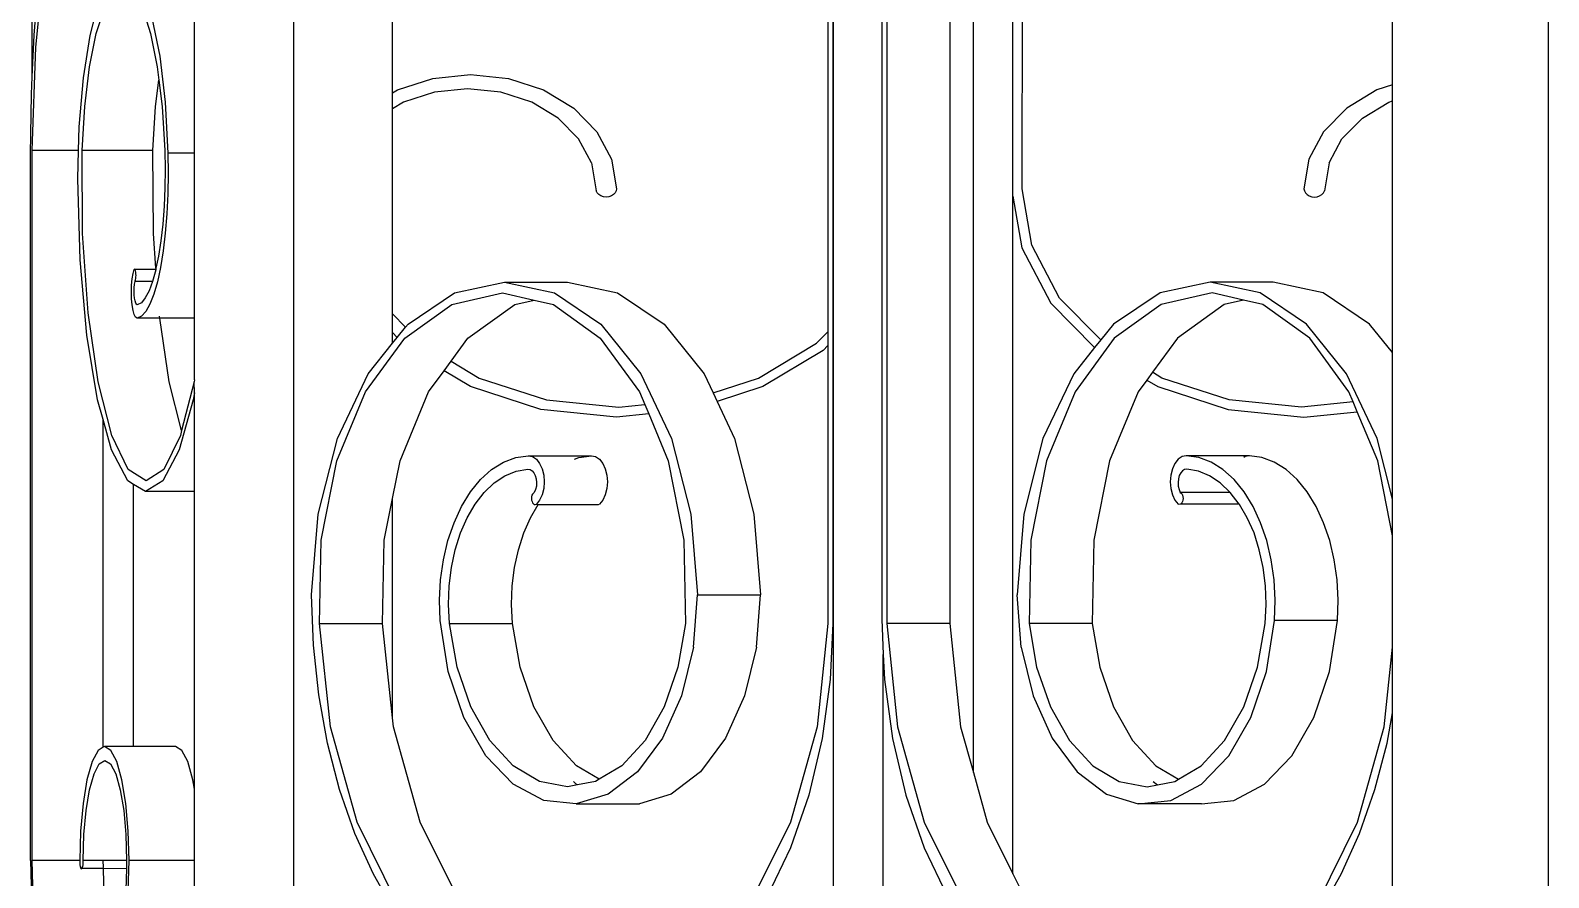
# Model space of a CAD drawing. Header units: millimetres. Extents: x 173236 to 801264, y -94969 to 615039.
# Drawn here: x 498805.3 to 498954, y -1775.9 to -1692.9 of the extents above; entities that cross this region are included whole.
import ezdxf

# ---------------------------------------------------------------- set-up
doc = ezdxf.new("R2010")
doc.units = ezdxf.units.MM
doc.header["$MEASUREMENT"] = 0
doc.layers.add('VOX-A-WALL-PATT', color=233, linetype='Continuous')

# ---------------------------------------------------------------- blocks, each defined once
blk = doc.blocks.new('STAIRCASE')
at = {"layer": 'VOX-A-WALL-PATT'}
for p, q in [((498831.08, -2166.99), (498831.08, -1397.19)), ((498953.96, -2292.21), (498953.96, -1519.04)), ((498805.46, -1697.49), (498805.46, -1633.02)), ((498938.68, -1698.29), (498938.68, -1661.61)), ((498901.5, -1709.17), (498901.5, -1663.44)), ((498840.75, -1699.07), (498840.75, -1669.33)), ((498897.63, -1765.64), (498897.63, -1669.61)), ((498883.38, -1681.46), (498883.38, -1722.46)), ((498883.87, -1681.46), (498883.87, -1750.62)), ((498883.94, -1750.62), (498883.94, -1681.46)), ((498888.65, -1681.46), (498888.65, -1750.62)), ((498889.14, -1681.46), (498889.14, -1751.03)), ((498895.32, -1681.46), (498895.32, -1751.03)), ((498902.4, -1708.47), (498902.44, -1681.46)), ((498805.83, -1694.58), (498806.74, -1685.22)), ((498821.35, -1704.97), (498821.35, -1687.11)), ((498805.65, -1693.41), (498806.11, -1687.87)), ((498811.13, -1693.44), (498811.99, -1690.16)), ((498811.72, -1693.24), (498812.53, -1690.76)), ((498816.25, -1690.76), (498817.05, -1693.24)), ((498817.19, -1691.71), (498817.95, -1695.47)), ((498805.46, -1697.49), (498805.65, -1693.41)), ((498810.48, -1697.6), (498811.13, -1693.44)), ((498811.07, -1696.51), (498811.72, -1693.24)), ((498817.05, -1693.24), (498817.7, -1696.51)), ((498805.45, -1704.7), (498805.83, -1694.58)), ((498817.95, -1695.47), (498818.48, -1699.98)), ((498805.38, -1699.2), (498805.46, -1697.49)), ((498810.07, -1702.38), (498810.48, -1697.6)), ((498810.6, -1700.41), (498811.07, -1696.51)), ((498817.55, -1700.41), (498817.86, -1697.82)), ((498817.7, -1696.51), (498817.86, -1697.82)), ((498817.86, -1697.82), (498818.18, -1700.41)), ((498841.23, -1698.78), (498844.68, -1697.66)), ((498844.68, -1697.66), (498848.38, -1697.28)), ((498848.38, -1697.28), (498852.09, -1697.66)), ((498852.09, -1697.66), (498855.54, -1698.78)), ((498805.28, -1705.11), (498805.38, -1699.2)), ((498840.75, -1699.07), (498841.23, -1698.78)), ((498840.75, -1700.62), (498840.75, -1699.07)), ((498844.86, -1698.99), (498841.83, -1699.97)), ((498848.1, -1698.66), (498844.86, -1698.99)), ((498851.35, -1698.99), (498848.1, -1698.66)), ((498854.38, -1699.97), (498851.35, -1698.99)), ((498855.54, -1698.78), (498858.5, -1700.56)), ((498937.15, -1698.78), (498934.19, -1700.56)), ((498938.68, -1698.29), (498937.15, -1698.78)), ((498938.68, -1699.85), (498938.68, -1698.29)), ((498810.34, -1704.7), (498810.6, -1700.41)), ((498817.29, -1704.7), (498817.55, -1700.41)), ((498818.18, -1700.41), (498818.44, -1704.7)), ((498818.48, -1699.98), (498818.76, -1704.97)), ((498841.83, -1699.97), (498840.75, -1700.62)), ((498840.75, -1720.72), (498840.75, -1700.62)), ((498856.97, -1701.53), (498854.38, -1699.97)), ((498858.5, -1700.56), (498860.77, -1702.87)), ((498934.19, -1700.56), (498931.92, -1702.87)), ((498935.72, -1701.53), (498938.32, -1699.97)), ((498938.32, -1699.97), (498938.68, -1699.85)), ((498938.68, -1724.51), (498938.68, -1699.85)), ((498858.97, -1703.56), (498856.97, -1701.53)), ((498933.72, -1703.56), (498935.72, -1701.53)), ((498810.01, -1704.7), (498810.07, -1702.38)), ((498860.22, -1705.93), (498858.97, -1703.56)), ((498860.77, -1702.87), (498862.2, -1705.57)), ((498931.92, -1702.87), (498930.49, -1705.57)), ((498932.47, -1705.93), (498933.72, -1703.56)), ((498805.28, -1774.27), (498805.28, -1705.11)), ((498810.01, -1704.7), (498805.45, -1704.7)), ((498805.45, -1774.27), (498805.45, -1704.7)), ((498809.93, -1707.49), (498810.01, -1704.7)), ((498817.29, -1704.7), (498810.34, -1704.7)), ((498810.39, -1712.85), (498810.34, -1704.7)), ((498817.35, -1712.85), (498817.29, -1704.7)), ((498818.44, -1704.7), (498818.47, -1706.54)), ((498821.35, -1704.97), (498818.76, -1704.97)), ((498818.76, -1704.97), (498818.78, -1706.97)), ((498821.35, -1721.12), (498821.35, -1704.97)), ((498818.47, -1706.54), (498818.45, -1708.37)), ((498860.22, -1705.93), (498860.68, -1708.67)), ((498862.2, -1705.57), (498862.69, -1708.47)), ((498930.49, -1705.57), (498930, -1708.47)), ((498932.47, -1705.93), (498932.01, -1708.67)), ((498810.16, -1715.42), (498809.93, -1707.49)), ((498818.78, -1706.97), (498818.74, -1708.97)), ((498818.45, -1708.37), (498818.37, -1710.18)), ((498818.74, -1708.97), (498818.65, -1710.92)), ((498860.79, -1708.87), (498860.68, -1708.67)), ((498860.95, -1709.03), (498860.79, -1708.87)), ((498861.16, -1709.16), (498860.95, -1709.03)), ((498861.41, -1709.24), (498861.16, -1709.16)), ((498861.67, -1709.27), (498861.41, -1709.24)), ((498861.93, -1709.24), (498861.67, -1709.27)), ((498862.18, -1709.16), (498861.93, -1709.24)), ((498862.39, -1709.03), (498862.18, -1709.16)), ((498862.55, -1708.87), (498862.39, -1709.03)), ((498862.66, -1708.67), (498862.55, -1708.87)), ((498862.69, -1708.47), (498862.66, -1708.67)), ((498901.5, -1775.57), (498901.5, -1709.17)), ((498901.5, -1709.17), (498902.36, -1714.26)), ((498903.34, -1714), (498902.4, -1708.47)), ((498930, -1708.47), (498930.04, -1708.67)), ((498930.04, -1708.67), (498930.14, -1708.87)), ((498930.14, -1708.87), (498930.3, -1709.03)), ((498930.3, -1709.03), (498930.51, -1709.16)), ((498930.51, -1709.16), (498930.76, -1709.24)), ((498930.76, -1709.24), (498931.02, -1709.27)), ((498931.02, -1709.27), (498931.29, -1709.24)), ((498931.29, -1709.24), (498931.53, -1709.16)), ((498931.53, -1709.16), (498931.74, -1709.03)), ((498931.74, -1709.03), (498931.91, -1708.87)), ((498931.91, -1708.87), (498932.01, -1708.67)), ((498818.37, -1710.18), (498818.24, -1711.92)), ((498818.65, -1710.92), (498818.49, -1712.8)), ((498818.24, -1711.92), (498818.06, -1713.55)), ((498810.94, -1720.61), (498810.39, -1712.85)), ((498817.58, -1716.25), (498817.35, -1712.85)), ((498818.06, -1713.55), (498817.83, -1715.05)), ((498818.49, -1712.8), (498818.28, -1714.55)), ((498902.36, -1714.26), (498905.22, -1719.65)), ((498906.07, -1719.17), (498903.34, -1714)), ((498810.82, -1722.81), (498810.16, -1715.42)), ((498817.83, -1715.05), (498817.58, -1716.25)), ((498818.28, -1714.55), (498818.02, -1716.16)), ((498815.26, -1717.29), (498815.35, -1716.77)), ((498815.35, -1716.77), (498815.46, -1716.36)), ((498815.49, -1716.34), (498815.46, -1716.36)), ((498815.53, -1716.36), (498815.49, -1716.34)), ((498817.57, -1716.34), (498815.53, -1716.36)), ((498817.56, -1716.36), (498815.53, -1716.36)), ((498815.56, -1716.42), (498815.53, -1716.36)), ((498815.59, -1716.51), (498815.56, -1716.42)), ((498815.61, -1716.64), (498815.59, -1716.51)), ((498815.62, -1716.78), (498815.61, -1716.64)), ((498815.61, -1717.24), (498815.62, -1717.1)), ((498815.63, -1716.94), (498815.62, -1716.78)), ((498815.62, -1717.1), (498815.63, -1716.94)), ((498817.56, -1716.39), (498817.24, -1717.53)), ((498817.57, -1716.34), (498817.56, -1716.36)), ((498817.56, -1716.36), (498817.56, -1716.39)), ((498817.58, -1716.25), (498817.57, -1716.34)), ((498818.02, -1716.16), (498817.72, -1717.58)), ((498815.18, -1718.57), (498815.2, -1717.91)), ((498815.2, -1719.23), (498815.18, -1718.57)), ((498815.2, -1717.91), (498815.26, -1717.29)), ((498815.45, -1718.5), (498815.46, -1718.15)), ((498815.46, -1718.85), (498815.45, -1718.5)), ((498815.46, -1718.15), (498815.48, -1717.82)), ((498815.48, -1717.82), (498815.53, -1717.53)), ((498815.53, -1717.53), (498815.56, -1717.47)), ((498817.24, -1717.53), (498815.53, -1717.53)), ((498815.56, -1717.47), (498815.59, -1717.37)), ((498815.59, -1717.37), (498815.61, -1717.24)), ((498816.9, -1718.46), (498816.53, -1719.16)), ((498817.24, -1717.53), (498816.9, -1718.46)), ((498817.72, -1717.58), (498817.37, -1718.79)), ((498842.27, -1721.71), (498846.82, -1718.65)), ((498846.54, -1719.79), (498851.52, -1718.65)), ((498846.82, -1718.65), (498851.71, -1717.61)), ((498851.52, -1718.65), (498854.61, -1719.36)), ((498851.71, -1717.61), (498857.89, -1717.61)), ((498851.71, -1717.61), (498856.6, -1718.65)), ((498856.6, -1718.65), (498861.16, -1721.71)), ((498857.89, -1717.61), (498862.78, -1718.65)), ((498862.78, -1718.65), (498867.34, -1721.71)), ((498915.92, -1718.65), (498911.36, -1721.71)), ((498920.81, -1717.61), (498915.92, -1718.65)), ((498921, -1718.65), (498916.02, -1719.79)), ((498925.7, -1718.65), (498920.81, -1717.61)), ((498926.98, -1717.61), (498920.81, -1717.61)), ((498924.09, -1719.36), (498921, -1718.65)), ((498930.25, -1721.71), (498925.7, -1718.65)), ((498931.87, -1718.65), (498926.98, -1717.61)), ((498936.43, -1721.71), (498931.87, -1718.65)), ((498815.26, -1719.84), (498815.2, -1719.23)), ((498815.35, -1720.37), (498815.26, -1719.84)), ((498815.49, -1719.17), (498815.46, -1718.85)), ((498815.54, -1719.45), (498815.49, -1719.17)), ((498815.6, -1719.66), (498815.54, -1719.45)), ((498815.68, -1719.78), (498815.6, -1719.66)), ((498815.75, -1719.82), (498815.68, -1719.78)), ((498816.15, -1719.62), (498815.75, -1719.82)), ((498816.53, -1719.16), (498816.15, -1719.62)), ((498816.99, -1719.76), (498816.59, -1720.48)), ((498817.37, -1718.79), (498816.99, -1719.76)), ((498841.95, -1723.11), (498846.54, -1719.79)), ((498848.13, -1723.11), (498852.72, -1719.79)), ((498852.72, -1719.79), (498854.61, -1719.36)), ((498854.61, -1719.36), (498856.5, -1719.79)), ((498856.5, -1719.79), (498861.09, -1723.11)), ((498905.22, -1719.65), (498909.5, -1724.02)), ((498910.1, -1723.27), (498906.07, -1719.17)), ((498916.02, -1719.79), (498911.43, -1723.11)), ((498922.2, -1719.79), (498917.61, -1723.11)), ((498924.09, -1719.36), (498922.2, -1719.79)), ((498925.98, -1719.79), (498924.09, -1719.36)), ((498930.57, -1723.11), (498925.98, -1719.79)), ((498811.92, -1727.38), (498810.94, -1720.61)), ((498815.46, -1720.78), (498815.35, -1720.37)), ((498815.59, -1721.03), (498815.46, -1720.78)), ((498815.73, -1721.12), (498815.59, -1721.03)), ((498816.17, -1720.94), (498815.73, -1721.12)), ((498817.96, -1721.12), (498815.73, -1721.12)), ((498816.59, -1720.48), (498816.17, -1720.94)), ((498817.96, -1721.12), (498817.93, -1720.94)), ((498818.87, -1727.38), (498817.96, -1721.12)), ((498821.35, -1721.12), (498817.96, -1721.12)), ((498821.35, -1727.18), (498821.35, -1721.12)), ((498840.75, -1720.72), (498842.02, -1722.02)), ((498840.75, -1722.55), (498840.75, -1720.72)), ((498811.87, -1729.15), (498810.82, -1722.81)), ((498838.11, -1728.36), (498841.95, -1723.11)), ((498841.21, -1723.02), (498840.75, -1722.55)), ((498840.75, -1723.6), (498840.75, -1722.55)), ((498840.75, -1723.6), (498841.21, -1723.02)), ((498841.21, -1723.02), (498842.02, -1722.02)), ((498842.02, -1722.02), (498842.27, -1721.71)), ((498846.49, -1725.35), (498848.13, -1723.11)), ((498861.09, -1723.11), (498864.94, -1728.36)), ((498861.16, -1721.71), (498865.07, -1726.58)), ((498867.34, -1721.71), (498871.25, -1726.58)), ((498882.27, -1723.6), (498883.38, -1722.46)), ((498883.38, -1722.46), (498883.38, -1723.82)), ((498911.43, -1723.11), (498907.58, -1728.36)), ((498911.36, -1721.71), (498910.1, -1723.27)), ((498917.61, -1723.11), (498915.17, -1726.44)), ((498934.16, -1726.58), (498930.25, -1721.71)), ((498934.41, -1728.36), (498930.57, -1723.11)), ((498938.68, -1724.51), (498936.43, -1721.71)), ((498838.36, -1726.58), (498840.75, -1723.6)), ((498876.6, -1727), (498882.27, -1723.6)), ((498882.93, -1724.29), (498877, -1727.84)), ((498883.38, -1723.82), (498882.93, -1724.29)), ((498883.38, -1723.82), (498883.38, -1751.03)), ((498909.5, -1724.02), (498907.45, -1726.58)), ((498910.1, -1723.27), (498909.5, -1724.02)), ((498938.68, -1738.85), (498938.68, -1724.51)), ((498845.8, -1726.29), (498846.49, -1725.35)), ((498846.49, -1725.35), (498849.24, -1727)), ((498813.27, -1732.62), (498811.92, -1727.38)), ((498820.09, -1732.14), (498818.87, -1727.38)), ((498821.32, -1727.38), (498820.09, -1732.14)), ((498821.35, -1727.18), (498821.32, -1727.38)), ((498821.35, -1728.45), (498821.32, -1727.38)), ((498835.35, -1732.93), (498838.36, -1726.58)), ((498844.28, -1728.36), (498845.8, -1726.29)), ((498848.38, -1727.84), (498845.8, -1726.29)), ((498849.24, -1727), (498855.84, -1729.13)), ((498865.07, -1726.58), (498868.07, -1732.93)), ((498871.25, -1726.58), (498872.13, -1728.44)), ((498872.13, -1728.44), (498876.6, -1727)), ((498907.45, -1726.58), (498904.44, -1732.93)), ((498914.61, -1727.2), (498913.76, -1728.36)), ((498915.17, -1726.44), (498914.61, -1727.2)), ((498914.61, -1727.2), (498915.69, -1727.84)), ((498916.09, -1727), (498915.17, -1726.44)), ((498922.69, -1729.13), (498916.09, -1727)), ((498937.17, -1732.93), (498934.16, -1726.58)), ((498821.35, -1728.45), (498821.23, -1729.15)), ((498821.35, -1738.13), (498821.35, -1728.45)), ((498835.3, -1735.12), (498838.11, -1728.36)), ((498841.48, -1735.12), (498844.28, -1728.36)), ((498855.28, -1730.08), (498848.38, -1727.84)), ((498864.94, -1728.36), (498865.45, -1729.6)), ((498872.13, -1728.44), (498872.53, -1729.29)), ((498877, -1727.84), (498872.53, -1729.29)), ((498907.58, -1728.36), (498904.78, -1735.12)), ((498913.76, -1728.36), (498910.96, -1735.12)), ((498915.69, -1727.84), (498922.59, -1730.08)), ((498934.82, -1729.34), (498934.41, -1728.36)), ((498812.41, -1731.06), (498811.87, -1729.15)), ((498821.23, -1729.15), (498819.86, -1734.02)), ((498862.69, -1730.84), (498855.28, -1730.08)), ((498855.84, -1729.13), (498862.92, -1729.86)), ((498865.83, -1730.52), (498862.69, -1730.84)), ((498862.92, -1729.86), (498865.45, -1729.6)), ((498865.45, -1729.6), (498865.83, -1730.52)), ((498865.83, -1730.52), (498867.74, -1735.12)), ((498872.53, -1729.29), (498874.25, -1732.93)), ((498922.59, -1730.08), (498930, -1730.84)), ((498929.77, -1729.86), (498922.69, -1729.13)), ((498934.82, -1729.34), (498929.77, -1729.86)), ((498930, -1730.84), (498935.22, -1730.3)), ((498935.22, -1730.3), (498934.82, -1729.34)), ((498937.22, -1735.12), (498935.22, -1730.3)), ((498812.41, -1763.16), (498812.41, -1731.06)), ((498813.24, -1734.02), (498812.41, -1731.06)), ((498814.87, -1735.95), (498813.27, -1732.62)), ((498819.97, -1732.62), (498818.36, -1735.95)), ((498820.09, -1732.14), (498819.97, -1732.62)), ((498833.47, -1740.32), (498835.35, -1732.93)), ((498868.07, -1732.93), (498869.96, -1740.32)), ((498874.25, -1732.93), (498876.14, -1740.32)), ((498904.44, -1732.93), (498902.56, -1740.32)), ((498938.68, -1738.85), (498937.17, -1732.93)), ((498814.84, -1737.08), (498813.24, -1734.02)), ((498819.86, -1734.02), (498818.26, -1737.08)), ((498851.61, -1735.25), (498852.81, -1734.79)), ((498852.81, -1734.79), (498854.04, -1734.62)), ((498854.04, -1734.62), (498860.22, -1734.62)), ((498854.04, -1734.62), (498854.45, -1734.7)), ((498854.45, -1734.7), (498854.83, -1734.96)), ((498854.83, -1734.96), (498855.15, -1735.36)), ((498858.56, -1734.96), (498858.99, -1734.79)), ((498858.99, -1734.79), (498860.22, -1734.62)), ((498860.22, -1734.62), (498860.63, -1734.7)), ((498860.63, -1734.7), (498861.01, -1734.96)), ((498861.01, -1734.96), (498861.33, -1735.36)), ((498917.69, -1734.96), (498917.37, -1735.36)), ((498918.07, -1734.7), (498917.69, -1734.96)), ((498918.48, -1734.62), (498918.07, -1734.7)), ((498924.66, -1734.62), (498918.48, -1734.62)), ((498919.71, -1734.79), (498918.48, -1734.62)), ((498920.91, -1735.25), (498919.71, -1734.79)), ((498924.25, -1734.7), (498924.11, -1734.79)), ((498924.66, -1734.62), (498924.25, -1734.7)), ((498925.89, -1734.79), (498924.66, -1734.62)), ((498927.09, -1735.25), (498925.89, -1734.79)), ((498816.62, -1737.08), (498814.87, -1735.95)), ((498818.36, -1735.95), (498816.62, -1737.08)), ((498833.76, -1742.88), (498835.3, -1735.12)), ((498840.75, -1738.8), (498841.48, -1735.12)), ((498849.37, -1736.95), (498850.45, -1735.97)), ((498850.45, -1735.97), (498851.61, -1735.25)), ((498851.76, -1736.57), (498852.86, -1736.11)), ((498852.86, -1736.11), (498853.99, -1735.92)), ((498853.99, -1735.92), (498854.21, -1735.95)), ((498854.21, -1735.95), (498854.41, -1736.08)), ((498854.41, -1736.08), (498854.59, -1736.28)), ((498854.59, -1736.28), (498854.73, -1736.56)), ((498854.73, -1736.56), (498854.82, -1736.88)), ((498855.15, -1735.36), (498855.4, -1735.89)), ((498855.4, -1735.89), (498855.56, -1736.5)), ((498855.56, -1736.5), (498855.61, -1737.16)), ((498861.33, -1735.36), (498861.58, -1735.89)), ((498861.58, -1735.89), (498861.74, -1736.5)), ((498861.74, -1736.5), (498861.79, -1737.16)), ((498867.74, -1735.12), (498869.28, -1742.88)), ((498904.78, -1735.12), (498903.24, -1742.88)), ((498910.96, -1735.12), (498909.42, -1742.88)), ((498916.96, -1736.5), (498916.91, -1737.16)), ((498917.12, -1735.89), (498916.96, -1736.5)), ((498917.37, -1735.36), (498917.12, -1735.89)), ((498917.79, -1736.56), (498917.7, -1736.88)), ((498917.93, -1736.28), (498917.79, -1736.56)), ((498918.11, -1736.08), (498917.93, -1736.28)), ((498918.31, -1735.95), (498918.11, -1736.08)), ((498918.53, -1735.92), (498918.31, -1735.95)), ((498919.66, -1736.11), (498918.53, -1735.92)), ((498920.76, -1736.57), (498919.66, -1736.11)), ((498922.07, -1735.97), (498920.91, -1735.25)), ((498923.15, -1736.95), (498922.07, -1735.97)), ((498928.25, -1735.97), (498927.09, -1735.25)), ((498929.33, -1736.95), (498928.25, -1735.97)), ((498938.68, -1742.47), (498937.22, -1735.12)), ((498815.39, -1737.42), (498814.84, -1737.08)), ((498815.39, -1763.08), (498815.39, -1737.42)), ((498816.55, -1738.13), (498815.39, -1737.42)), ((498818.26, -1737.08), (498816.55, -1738.13)), ((498848.39, -1738.16), (498849.37, -1736.95)), ((498849.73, -1738.2), (498850.71, -1737.27)), ((498850.71, -1737.27), (498851.76, -1736.57)), ((498854.75, -1737.92), (498854.63, -1738.2)), ((498854.83, -1737.59), (498854.75, -1737.92)), ((498854.82, -1736.88), (498854.85, -1737.23)), ((498854.85, -1737.23), (498854.83, -1737.59)), ((498855.56, -1737.82), (498855.4, -1738.44)), ((498855.61, -1737.16), (498855.56, -1737.82)), ((498861.74, -1737.82), (498861.58, -1738.44)), ((498861.79, -1737.16), (498861.74, -1737.82)), ((498916.91, -1737.16), (498916.96, -1737.82)), ((498916.96, -1737.82), (498917.12, -1738.44)), ((498917.7, -1736.88), (498917.67, -1737.23)), ((498917.67, -1737.23), (498917.69, -1737.59)), ((498917.69, -1737.59), (498917.77, -1737.92)), ((498917.77, -1737.92), (498917.89, -1738.2)), ((498921.81, -1737.27), (498920.76, -1736.57)), ((498922.78, -1738.2), (498921.81, -1737.27)), ((498924.13, -1738.16), (498923.15, -1736.95)), ((498930.31, -1738.16), (498929.33, -1736.95)), ((498821.35, -1738.13), (498816.55, -1738.13)), ((498821.35, -1767.29), (498821.35, -1738.13)), ((498839.94, -1742.88), (498840.75, -1738.8)), ((498840.75, -1760.28), (498840.75, -1738.8)), ((498847.51, -1739.58), (498848.39, -1738.16)), ((498848.07, -1740.68), (498848.85, -1739.34)), ((498848.85, -1739.34), (498849.73, -1738.2)), ((498854.25, -1740.68), (498855, -1739.39)), ((498854.37, -1738.64), (498854.35, -1738.79)), ((498854.35, -1738.79), (498854.37, -1738.95)), ((498854.4, -1738.49), (498854.37, -1738.64)), ((498854.37, -1738.95), (498854.41, -1739.1)), ((498854.46, -1738.36), (498854.4, -1738.49)), ((498854.41, -1739.1), (498854.47, -1739.22)), ((498854.54, -1738.27), (498854.46, -1738.36)), ((498854.47, -1739.22), (498854.54, -1739.32)), ((498854.63, -1738.2), (498854.54, -1738.27)), ((498854.54, -1739.32), (498854.63, -1739.38)), ((498854.63, -1739.38), (498854.73, -1739.39)), ((498854.73, -1739.39), (498854.83, -1739.37)), ((498855.15, -1738.97), (498854.83, -1739.37)), ((498854.83, -1739.37), (498855, -1739.39)), ((498855, -1739.39), (498855.01, -1739.37)), ((498855, -1739.39), (498860.81, -1739.38)), ((498855.4, -1738.44), (498855.15, -1738.97)), ((498860.81, -1739.38), (498860.91, -1739.39)), ((498860.91, -1739.39), (498861.01, -1739.37)), ((498861.33, -1738.97), (498861.01, -1739.37)), ((498861.58, -1738.44), (498861.33, -1738.97)), ((498917.12, -1738.44), (498917.37, -1738.97)), ((498917.37, -1738.97), (498917.69, -1739.37)), ((498917.79, -1739.39), (498917.69, -1739.37)), ((498917.89, -1739.37), (498917.79, -1739.39)), ((498917.89, -1738.2), (498917.98, -1738.27)), ((498922.78, -1738.2), (498917.89, -1738.2)), ((498917.98, -1739.32), (498917.89, -1739.37)), ((498923.69, -1739.37), (498917.89, -1739.37)), ((498923.7, -1739.39), (498917.89, -1739.37)), ((498917.98, -1738.27), (498918.06, -1738.36)), ((498918.05, -1739.22), (498917.98, -1739.32)), ((498918.11, -1739.1), (498918.05, -1739.22)), ((498918.06, -1738.36), (498918.12, -1738.49)), ((498918.15, -1738.95), (498918.11, -1739.1)), ((498918.12, -1738.49), (498918.15, -1738.64)), ((498918.15, -1738.64), (498918.17, -1738.79)), ((498918.17, -1738.79), (498918.15, -1738.95)), ((498923.67, -1739.34), (498922.78, -1738.2)), ((498923.69, -1739.37), (498923.67, -1739.34)), ((498923.7, -1739.39), (498923.69, -1739.37)), ((498924.45, -1740.68), (498923.7, -1739.39)), ((498925.01, -1739.58), (498924.13, -1738.16)), ((498931.19, -1739.58), (498930.31, -1738.16)), ((498938.68, -1742.47), (498938.68, -1738.85)), ((498832.82, -1748.25), (498833.47, -1740.32)), ((498846.77, -1741.18), (498847.51, -1739.58)), ((498847.41, -1742.18), (498848.07, -1740.68)), ((498853.59, -1742.18), (498854.25, -1740.68)), ((498869.96, -1740.32), (498870.61, -1748.25)), ((498876.14, -1740.32), (498876.79, -1748.25)), ((498902.56, -1740.32), (498901.91, -1748.25)), ((498925.11, -1742.18), (498924.45, -1740.68)), ((498925.75, -1741.18), (498925.01, -1739.58)), ((498931.93, -1741.18), (498931.19, -1739.58)), ((498846.17, -1742.93), (498846.77, -1741.18)), ((498846.89, -1743.82), (498847.41, -1742.18)), ((498853.07, -1743.82), (498853.59, -1742.18)), ((498925.63, -1743.82), (498925.11, -1742.18)), ((498926.35, -1742.93), (498925.75, -1741.18)), ((498932.53, -1742.93), (498931.93, -1741.18)), ((498938.68, -1753.35), (498938.68, -1742.47)), ((498833.6, -1751.03), (498833.76, -1742.88)), ((498839.78, -1751.03), (498839.94, -1742.88)), ((498845.73, -1744.81), (498846.17, -1742.93)), ((498846.51, -1745.55), (498846.89, -1743.82)), ((498852.69, -1745.55), (498853.07, -1743.82)), ((498869.28, -1742.88), (498869.44, -1751.03)), ((498903.24, -1742.88), (498903.08, -1751.03)), ((498909.42, -1742.88), (498909.25, -1751.03)), ((498926.01, -1745.55), (498925.63, -1743.82)), ((498926.79, -1744.81), (498926.35, -1742.93)), ((498932.97, -1744.81), (498932.53, -1742.93)), ((498845.45, -1746.76), (498845.73, -1744.81)), ((498927.07, -1746.76), (498926.79, -1744.81)), ((498933.25, -1746.76), (498932.97, -1744.81)), ((498845.35, -1748.76), (498845.45, -1746.76)), ((498846.29, -1747.36), (498846.51, -1745.55)), ((498852.47, -1747.36), (498852.69, -1745.55)), ((498926.23, -1747.36), (498926.01, -1745.55)), ((498927.17, -1748.76), (498927.07, -1746.76)), ((498933.35, -1748.76), (498933.25, -1746.76)), ((498833, -1753.17), (498832.82, -1748.25)), ((498846.23, -1749.2), (498846.29, -1747.36)), ((498852.41, -1749.2), (498852.47, -1747.36)), ((498870.21, -1753.35), (498870.61, -1748.25)), ((498870.61, -1748.25), (498876.79, -1748.25)), ((498876.39, -1753.35), (498876.79, -1748.25)), ((498902.31, -1753.35), (498901.91, -1748.25)), ((498926.29, -1749.2), (498926.23, -1747.36)), ((498845.41, -1750.76), (498845.35, -1748.76)), ((498846.33, -1751.03), (498846.23, -1749.2)), ((498852.51, -1751.03), (498852.41, -1749.2)), ((498926.19, -1751.03), (498926.29, -1749.2)), ((498927.11, -1750.76), (498927.17, -1748.76)), ((498933.29, -1750.76), (498933.35, -1748.76)), ((498833.6, -1751.03), (498839.78, -1751.03)), ((498834.66, -1761.16), (498833.6, -1751.03)), ((498840.75, -1760.28), (498839.78, -1751.03)), ((498846.19, -1755.75), (498845.41, -1750.76)), ((498846.33, -1751.03), (498852.51, -1751.03)), ((498847.08, -1755.33), (498846.33, -1751.03)), ((498853.25, -1755.33), (498852.51, -1751.03)), ((498869.44, -1751.03), (498868.7, -1755.33)), ((498883.38, -1751.03), (498882.32, -1761.16)), ((498883.86, -1751.03), (498883.61, -1756.53)), ((498883.87, -1750.62), (498883.86, -1751.03)), ((498883.86, -1751.03), (498883.94, -1751.03)), ((498883.87, -1750.62), (498883.94, -1750.62)), ((498883.94, -1751.03), (498883.94, -1750.62)), ((498883.94, -1777.11), (498883.94, -1751.03)), ((498888.65, -1750.62), (498888.8, -1754.08)), ((498889.14, -1751.03), (498890.2, -1761.16)), ((498895.32, -1751.03), (498889.14, -1751.03)), ((498895.32, -1751.03), (498896.38, -1761.16)), ((498909.25, -1751.03), (498903.08, -1751.03)), ((498903.08, -1751.03), (498903.82, -1755.33)), ((498909.25, -1751.03), (498910, -1755.33)), ((498925.44, -1755.33), (498926.19, -1751.03)), ((498926.33, -1755.75), (498927.11, -1750.76)), ((498933.29, -1750.76), (498927.11, -1750.76)), ((498932.51, -1755.75), (498933.29, -1750.76)), ((498833.52, -1758.04), (498833, -1753.17)), ((498870.21, -1753.35), (498869.04, -1758.13)), ((498876.39, -1753.35), (498875.22, -1758.13)), ((498888.8, -1826.88), (498888.8, -1754.08)), ((498888.8, -1754.08), (498888.91, -1756.53)), ((498902.31, -1753.35), (498903.48, -1758.13)), ((498937.86, -1761.16), (498938.68, -1753.35)), ((498938.68, -1759.81), (498938.68, -1753.35)), ((498847.72, -1760.26), (498846.19, -1755.75)), ((498848.42, -1759.22), (498847.08, -1755.33)), ((498854.6, -1759.22), (498853.25, -1755.33)), ((498868.7, -1755.33), (498867.35, -1759.22)), ((498903.82, -1755.33), (498905.17, -1759.22)), ((498910, -1755.33), (498911.34, -1759.22)), ((498924.1, -1759.22), (498925.44, -1755.33)), ((498924.8, -1760.26), (498926.33, -1755.75)), ((498930.98, -1760.26), (498932.51, -1755.75)), ((498883.61, -1756.53), (498882.81, -1762.32)), ((498888.91, -1756.53), (498889.71, -1762.32)), ((498834.38, -1762.77), (498833.52, -1758.04)), ((498869.04, -1758.13), (498867.17, -1762.29)), ((498875.22, -1758.13), (498873.35, -1762.29)), ((498903.48, -1758.13), (498905.35, -1762.29)), ((498840.84, -1761.16), (498840.75, -1760.28)), ((498849.88, -1764.02), (498847.72, -1760.26)), ((498850.29, -1762.5), (498848.42, -1759.22)), ((498856.47, -1762.5), (498854.6, -1759.22)), ((498867.35, -1759.22), (498865.49, -1762.5)), ((498905.17, -1759.22), (498907.03, -1762.5)), ((498911.34, -1759.22), (498913.21, -1762.5)), ((498922.23, -1762.5), (498924.1, -1759.22)), ((498922.64, -1764.02), (498924.8, -1760.26)), ((498928.82, -1764.02), (498930.98, -1760.26)), ((498938.14, -1762.77), (498938.68, -1759.81)), ((498938.68, -1777.61), (498938.68, -1759.81)), ((498837.27, -1770.52), (498834.66, -1761.16)), ((498843.45, -1770.52), (498840.84, -1761.16)), ((498882.32, -1761.16), (498879.71, -1770.52)), ((498890.2, -1761.16), (498892.81, -1770.52)), ((498896.38, -1761.16), (498897.63, -1765.64)), ((498935.25, -1770.52), (498937.86, -1761.16)), ((498812.41, -1763.16), (498811.91, -1763.47)), ((498812.53, -1763.08), (498812.41, -1763.16)), ((498813.16, -1763.47), (498812.53, -1763.08)), ((498815.39, -1763.08), (498812.53, -1763.08)), ((498819.48, -1763.08), (498815.39, -1763.08)), ((498820.11, -1763.47), (498819.48, -1763.08)), ((498835.57, -1767.32), (498834.38, -1762.77)), ((498852.57, -1764.98), (498850.29, -1762.5)), ((498858.75, -1764.98), (498856.47, -1762.5)), ((498865.49, -1762.5), (498863.2, -1764.98)), ((498867.17, -1762.29), (498864.73, -1765.57)), ((498873.35, -1762.29), (498870.91, -1765.57)), ((498882.81, -1762.32), (498881.5, -1767.86)), ((498889.71, -1762.32), (498891.02, -1767.86)), ((498905.35, -1762.29), (498907.79, -1765.57)), ((498907.03, -1762.5), (498909.32, -1764.98)), ((498913.21, -1762.5), (498915.5, -1764.98)), ((498919.95, -1764.98), (498922.23, -1762.5)), ((498936.95, -1767.32), (498938.14, -1762.77)), ((498811.32, -1764.58), (498810.82, -1766.36)), ((498811.91, -1763.47), (498811.32, -1764.58)), ((498811.52, -1765.78), (498812.03, -1764.8)), ((498812.03, -1764.8), (498812.58, -1764.46)), ((498812.58, -1764.46), (498813.13, -1764.8)), ((498813.13, -1764.8), (498813.64, -1765.78)), ((498813.74, -1764.58), (498813.16, -1763.47)), ((498814.24, -1766.36), (498813.74, -1764.58)), ((498820.69, -1764.58), (498820.11, -1763.47)), ((498821.19, -1766.36), (498820.69, -1764.58)), ((498852.56, -1766.79), (498849.88, -1764.02)), ((498919.96, -1766.79), (498922.64, -1764.02)), ((498926.14, -1766.79), (498928.82, -1764.02)), ((498811.08, -1767.33), (498811.52, -1765.78)), ((498813.64, -1765.78), (498814.08, -1767.33)), ((498855.15, -1766.52), (498852.57, -1764.98)), ((498860.98, -1766.31), (498858.75, -1764.98)), ((498863.2, -1764.98), (498860.98, -1766.31)), ((498864.73, -1765.57), (498861.86, -1767.76)), ((498870.91, -1765.57), (498868.03, -1767.76)), ((498897.63, -1765.64), (498898.99, -1770.52)), ((498907.79, -1765.57), (498910.66, -1767.76)), ((498909.32, -1764.98), (498911.9, -1766.52)), ((498915.5, -1764.98), (498917.72, -1766.31)), ((498917.72, -1766.31), (498919.95, -1764.98)), ((498810.82, -1766.36), (498810.44, -1768.68)), ((498810.74, -1769.37), (498811.08, -1767.33)), ((498814.08, -1767.33), (498814.42, -1769.37)), ((498814.63, -1768.68), (498814.24, -1766.36)), ((498821.35, -1767.29), (498821.19, -1766.36)), ((498821.35, -1774.27), (498821.35, -1767.29)), ((498837.07, -1771.61), (498835.57, -1767.32)), ((498855.57, -1768.38), (498852.56, -1766.79)), ((498857.89, -1767.05), (498855.15, -1766.52)), ((498858.87, -1766.86), (498857.89, -1767.05)), ((498858.74, -1766.79), (498858.48, -1766.52)), ((498858.87, -1766.86), (498858.74, -1766.79)), ((498861.86, -1767.76), (498858.74, -1768.72)), ((498860.62, -1766.52), (498858.87, -1766.86)), ((498860.98, -1766.31), (498860.62, -1766.52)), ((498868.03, -1767.76), (498864.92, -1768.72)), ((498910.66, -1767.76), (498913.78, -1768.72)), ((498911.9, -1766.52), (498914.63, -1767.05)), ((498914.63, -1767.05), (498915.65, -1766.85)), ((498915.22, -1766.52), (498915.65, -1766.85)), ((498915.65, -1766.85), (498917.37, -1766.52)), ((498916.95, -1768.38), (498919.96, -1766.79)), ((498917.37, -1766.52), (498917.72, -1766.31)), ((498923.13, -1768.38), (498926.14, -1766.79)), ((498935.45, -1771.61), (498936.95, -1767.32)), ((498810.44, -1768.68), (498810.2, -1771.38)), ((498814.87, -1771.38), (498814.63, -1768.68)), ((498858.74, -1768.72), (498855.57, -1768.38)), ((498858.74, -1768.72), (498864.92, -1768.72)), ((498881.5, -1767.86), (498879.71, -1773.03)), ((498891.02, -1767.86), (498892.81, -1773.03)), ((498913.78, -1768.72), (498916.95, -1768.38)), ((498919.96, -1768.72), (498913.78, -1768.72)), ((498919.96, -1768.72), (498923.13, -1768.38)), ((498810.53, -1771.73), (498810.74, -1769.37)), ((498814.42, -1769.37), (498814.63, -1771.73)), ((498841.24, -1778.51), (498837.27, -1770.52)), ((498847.42, -1778.51), (498843.45, -1770.52)), ((498879.71, -1770.52), (498875.74, -1778.51)), ((498892.81, -1770.52), (498896.78, -1778.51)), ((498898.99, -1770.52), (498901.5, -1775.57)), ((498931.28, -1778.51), (498935.25, -1770.52)), ((498810.2, -1771.38), (498810.12, -1774.27)), ((498810.46, -1774.27), (498810.53, -1771.73)), ((498814.63, -1771.73), (498814.7, -1774.27)), ((498814.95, -1774.27), (498814.87, -1771.38)), ((498838.87, -1775.6), (498837.07, -1771.61)), ((498933.65, -1775.6), (498935.45, -1771.61)), ((498879.71, -1773.03), (498877.47, -1777.72)), ((498892.81, -1773.03), (498895.05, -1777.72)), ((498805.28, -1774.27), (498805.45, -1780.06)), ((498810.12, -1774.27), (498805.45, -1774.27)), ((498805.61, -1779.81), (498805.45, -1774.27)), ((498810.12, -1774.27), (498810.12, -1774.48)), ((498810.12, -1774.48), (498810.14, -1774.67)), ((498810.14, -1774.67), (498810.17, -1774.84)), ((498810.17, -1774.84), (498810.2, -1774.96)), ((498810.2, -1774.96), (498810.24, -1775.04)), ((498810.24, -1775.04), (498810.29, -1775.07)), ((498810.29, -1775.07), (498810.33, -1775.04)), ((498810.33, -1775.04), (498810.37, -1774.96)), ((498812.43, -1775.04), (498810.33, -1775.04)), ((498810.37, -1774.96), (498810.41, -1774.84)), ((498810.41, -1774.84), (498810.44, -1774.67)), ((498810.44, -1774.67), (498810.45, -1774.48)), ((498810.45, -1774.48), (498810.46, -1774.27)), ((498812.41, -1774.27), (498810.46, -1774.27)), ((498812.43, -1774.96), (498812.41, -1774.27)), ((498814.7, -1774.27), (498812.41, -1774.27)), ((498814.68, -1775.07), (498812.43, -1775.04)), ((498812.56, -1779.81), (498812.43, -1775.04)), ((498814.68, -1775.07), (498814.54, -1779.81)), ((498814.7, -1774.27), (498814.68, -1775.07)), ((498814.78, -1780.06), (498814.95, -1774.27)), ((498821.35, -1774.27), (498814.95, -1774.27)), ((498821.35, -1784.41), (498821.35, -1774.27)), ((498840.75, -1778.89), (498838.87, -1775.6)), ((498901.5, -1775.57), (498902.96, -1778.51)), ((498931.58, -1779.22), (498933.65, -1775.6))]:
    blk.add_line(p, q, dxfattribs=at)

msp = doc.modelspace()

# ---------------------------------------------------------------- block references
msp.add_blockref('STAIRCASE', (0, 0))

doc.saveas('drawing.dxf')
